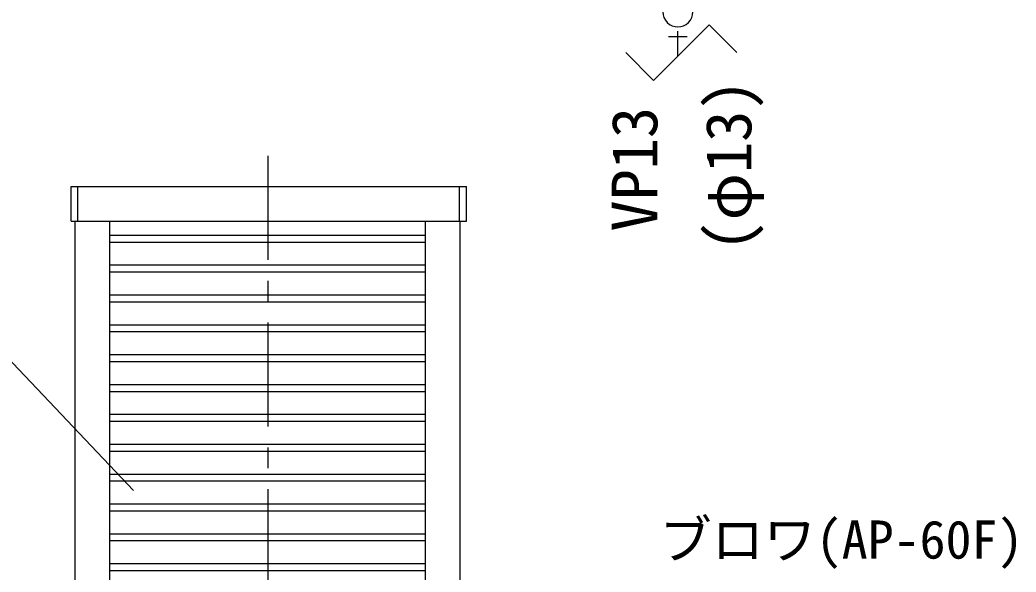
# Model space of a CAD drawing. Units: millimetres, scale not verified. Extents: x -23334 to 8910, y -6308 to 6308.
# Drawn here: x 589 to 2025, y 3972 to 4767 of the extents above; entities that cross this region are included whole.
import ezdxf
from ezdxf.enums import TextEntityAlignment as Align

# ---------------------------------------------------------------- set-up
doc = ezdxf.new("R2010")
doc.units = ezdxf.units.MM
doc.header["$LTSCALE"] = 30
doc.linetypes.add('CHAIN1', pattern=[8, 5, -1, 1, -1])
doc.linetypes.add('DASHED1', pattern=[1.8, 1.2, -0.6])
for name, color, linetype, lineweight in [('0-D_07', 7, 'Continuous', 25), ('1-0_29', 3, 'Continuous', 25), ('1-2_2-2_SEISAKU', 3, 'Continuous', 25), ('1-6_28', 4, 'Continuous', 25)]:
    doc.layers.add(name, color=color, linetype=linetype, lineweight=lineweight)
doc.styles.add('ＭＳ ゴシック', font='')
doc.styles.get('ＭＳ ゴシック').set_extended_font_data('MS Gothic')

msp = doc.modelspace()

# ---------------------------------------------------------------- linework, layer by layer
at = {"layer": '1-0_29', "color": 6, "linetype": 'DASHED1'}
msp.add_line((1537.07, 4715.31), (1537.07, 4757.29), dxfattribs=at)
at = {"layer": '1-0_29', "color": 6}
msp.add_line((1550.57, 4742.89), (1523.57, 4742.89), dxfattribs=at)
at = {"layer": '1-0_29', "color": 7}
msp.add_lwpolyline([(1461.99, 4720.23), (1501.99, 4680.23), (1581.99, 4760.23), (1621.99, 4720.23)], dxfattribs=at)
at = {"layer": '1-0_29', "color": 6}
msp.add_arc((1537.07, 4778.89), 21.6, 135, 45, dxfattribs=at)
at = {"layer": '1-2_2-2_SEISAKU', "linetype": 'CHAIN1'}
msp.add_line((945.82, 4571.64), (945.82, 3563.12), dxfattribs=at)
at = {"layer": '1-2_2-2_SEISAKU'}
for p, q in [((662.38, 4477.39), (662.38, 4527.39)), ((662.38, 4527.39), (1232.38, 4527.39)), ((672.38, 4477.39), (672.38, 4527.39)), ((1222.38, 4477.39), (1222.38, 4527.39)), ((1232.38, 4477.39), (1232.38, 4527.39)), ((662.38, 4477.39), (1232.38, 4477.39)), ((668.32, 3665.39), (668.32, 4477.39)), ((718.32, 3665.39), (718.32, 4477.39)), ((1173.32, 3665.39), (1173.32, 4477.39)), ((1223.32, 3665.39), (1223.32, 4477.39)), ((718.32, 4457.39), (1173.32, 4457.39)), ((718.32, 4447.39), (1173.32, 4447.39)), ((718.32, 4414.39), (1173.32, 4414.39)), ((718.32, 4404.39), (1173.32, 4404.39)), ((718.32, 4371.39), (1173.32, 4371.39)), ((718.32, 4361.39), (1173.32, 4361.39)), ((718.32, 4328.39), (1173.32, 4328.39)), ((718.32, 4318.39), (1173.32, 4318.39)), ((718.32, 4285.39), (1173.32, 4285.39)), ((718.32, 4275.39), (1173.32, 4275.39)), ((718.32, 4242.39), (1173.32, 4242.39)), ((718.32, 4232.39), (1173.32, 4232.39)), ((718.32, 4199.39), (1173.32, 4199.39)), ((718.32, 4189.39), (1173.32, 4189.39)), ((718.32, 4156.39), (1173.32, 4156.39)), ((718.32, 4146.39), (1173.32, 4146.39)), ((718.32, 4113.39), (1173.32, 4113.39)), ((718.32, 4103.39), (1173.32, 4103.39)), ((718.32, 4070.39), (1173.32, 4070.39)), ((718.32, 4060.39), (1173.32, 4060.39)), ((718.32, 4027.39), (1173.32, 4027.39)), ((718.32, 4017.39), (1173.32, 4017.39)), ((718.32, 3984.39), (1173.32, 3984.39)), ((718.32, 3974.39), (1173.32, 3974.39))]:
    msp.add_line(p, q, dxfattribs=at)
at = {"layer": '1-6_28'}
msp.add_line((752.21, 4089.47), (569.63, 4282.01), dxfattribs=at)

# ---------------------------------------------------------------- texts
at = {"layer": '0-D_07', "color": 4, "style": 'ＭＳ ゴシック'}
msp.add_text('ブロワ(AP-60F)', height=54.99, dxfattribs=at).set_placement((1510.79, 3975.01), align=Align.BOTTOM_LEFT)
at = {"layer": '1-0_29', "color": 4, "style": 'ＭＳ ゴシック'}
for s, p in [('(φ13)', (1662.81, 4433.76)), ('VP13', (1527.26, 4462.51))]:
    msp.add_text(s, height=65.98, rotation=90, dxfattribs=at).set_placement(p, align=Align.BOTTOM_LEFT)

doc.saveas('drawing.dxf')
